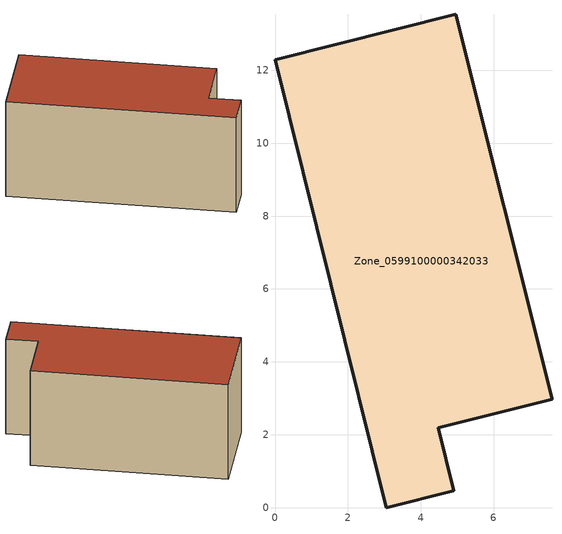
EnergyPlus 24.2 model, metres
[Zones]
Zone_0599100000342033
 floor ground (C_G): 0,12.29 4.96,13.53 7.6,2.97 4.48,2.19 4.91,0.46 3.06,0 z0
 wall outside (C_F): 4.96,13.53 0,12.29 3.06,0 4.91,0.46 4.48,2.19 7.6,2.97 4.96,13.53 z0:5.96
 roof outside (C_R): 0,12.29 3.06,0 4.91,0.46 4.48,2.19 7.6,2.97 4.96,13.53 z5.96
[BUILDING]
Pand.0599100000342033: North Axis=0; Terrain=City; Loads Convergence Tolerance Value=0.04; Temperature Convergence Tolerance Value=0.4; Solar Distribution=FullExterior; Maximum Number of Warmup Days=25; Minimum Number of Warmup Days=1
[Site:Location]
Rotterdam.The.Hague.AP_ZH_NLD Design_Conditions: Latitude=51.96; Longitude=4.45; Time Zone=1; Elevation=-4.5
[SITE:GROUNDTEMPERATURE:BUILDINGSURFACE]
18, 18, 18, 18, 18, 18, 18, 18, 18, 18, 18, 18
[MATERIAL] Thermal Absorptance=0.9; Solar Absorptance=0.7; Visible Absorptance=0.7
Name | Roughness | Thickness | Conductivity | Density | Specific Heat
G.TI.1992-2005 | MediumSmooth | 0.15 | 0.06 | 540 | 1210
F.TI.1992-2005 | Rough | 0.3 | 0.12 | 1920 | 840
R.TI.1992-2005 | MediumRough | 0.2 | 0.08 | 1500 | 1000
[CONSTRUCTION]
C_G: G.TI.1992-2005
C_F: F.TI.1992-2005
C_R: R.TI.1992-2005
[ZONE]
Zone_0599100000342033: Type=1; Multiplier=1; Ceiling Height=Autocalculate; Volume=Autocalculate; Floor Area=autocalculate; Part of Total Floor Area=Yes
[ZONEINFILTRATION:DESIGNFLOWRATE]
Infil_Zone_0599100000342033: Zone or ZoneList or Space or SpaceList=Zone_0599100000342033; Schedule=AlwaysOn; Design Flow Rate Calculation Method=Flow/Area; Flow Rate per Floor Area=0.0015; Constant Term Coefficient=1; Temperature Term Coefficient=0; Velocity Term Coefficient=0; Velocity Squared Term Coefficient=0
[HVACTEMPLATE:ZONE:IDEALLOADSAIRSYSTEM]
Zone_0599100000342033: Maximum Heating Supply Air Temperature=50; Minimum Cooling Supply Air Temperature=13; Maximum Heating Supply Air Humidity Ratio=0.0156; Minimum Cooling Supply Air Humidity Ratio=0.0077; Heating Limit=NoLimit; Cooling Limit=NoLimit; Dehumidification Control Type=ConstantSensibleHeatRatio; Cooling Sensible Heat Ratio=0.7; Dehumidification Setpoint=60; Humidification Control Type=None; Humidification Setpoint=30; Outdoor Air Method=None; Outdoor Air Flow Rate per Person=0.00944; Outdoor Air Flow Rate per Zone Floor Area=0; Outdoor Air Flow Rate per Zone=0; Demand Controlled Ventilation Type=None; Outdoor Air Economizer Type=NoEconomizer; Heat Recovery Type=None; Sensible Heat Recovery Effectiveness=0.7; Latent Heat Recovery Effectiveness=0.65
[ZONECONTROL:THERMOSTAT]
ThermostatControl_Zone_0599100000342033: Zone or ZoneList=Zone_0599100000342033; Control Type Schedule=DualSetpointControlType; Control 1=Thermostat_Zone_0599100000342033; Temperature Difference Between Cutout And Setpoint=0
[THERMOSTATSETPOINT:DUALSETPOINT]
Thermostat_Zone_0599100000342033: Heating Setpoint Temperature Schedule=HeatingSetpoint_Zone_0599100000342033; Cooling Setpoint Temperature Schedule=CoolingSetpoint_Zone_0599100000342033
[SCHEDULE:COMPACT]
HeatingSetpoint_Zone_0599100000342033: Through: 12/31, For: AllDays, Until: 24:00, 21
CoolingSetpoint_Zone_0599100000342033: Through: 12/31, For: AllDays, Until: 24:00, 24
DualSetpointControlType: Through: 12/31, For: AllDays, Until: 24:00, 4
AlwaysOn: Through: 12/31, For: AllDays, Until: 24:00, 1
